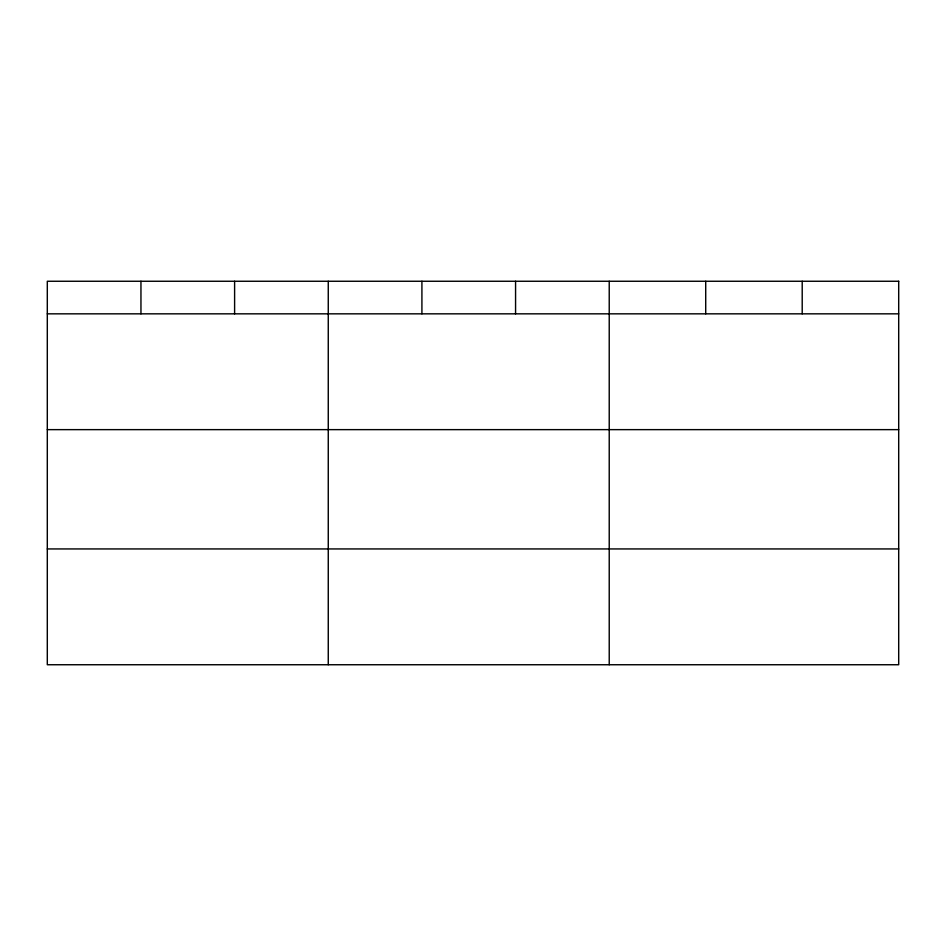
<?xml version="1.0" encoding="UTF-8"?>
<svg xmlns="http://www.w3.org/2000/svg" width="946" height="946" viewBox="0 0 946 946"><rect width="100%" height="100%" fill="white"/><g stroke="black" fill="none" stroke-linecap="round" stroke-linejoin="round"><path stroke-width="1.42" d="M47.3 313.836L898.7 313.836M47.3 429.638L898.7 429.638M47.3 548.94L898.7 548.94M802.208 281.258L802.208 313.836M705.716 281.258L705.716 313.836M609.224 281.258L609.224 664.742M515.57 281.258L515.57 313.836M421.916 281.258L421.916 313.836M328.262 281.258L328.262 664.742M234.608 281.258L234.608 313.836M140.954 281.258L140.954 313.836M898.7 281.258L47.3 281.258L47.3 664.742L898.7 664.742L898.7 281.258"/></g></svg>
